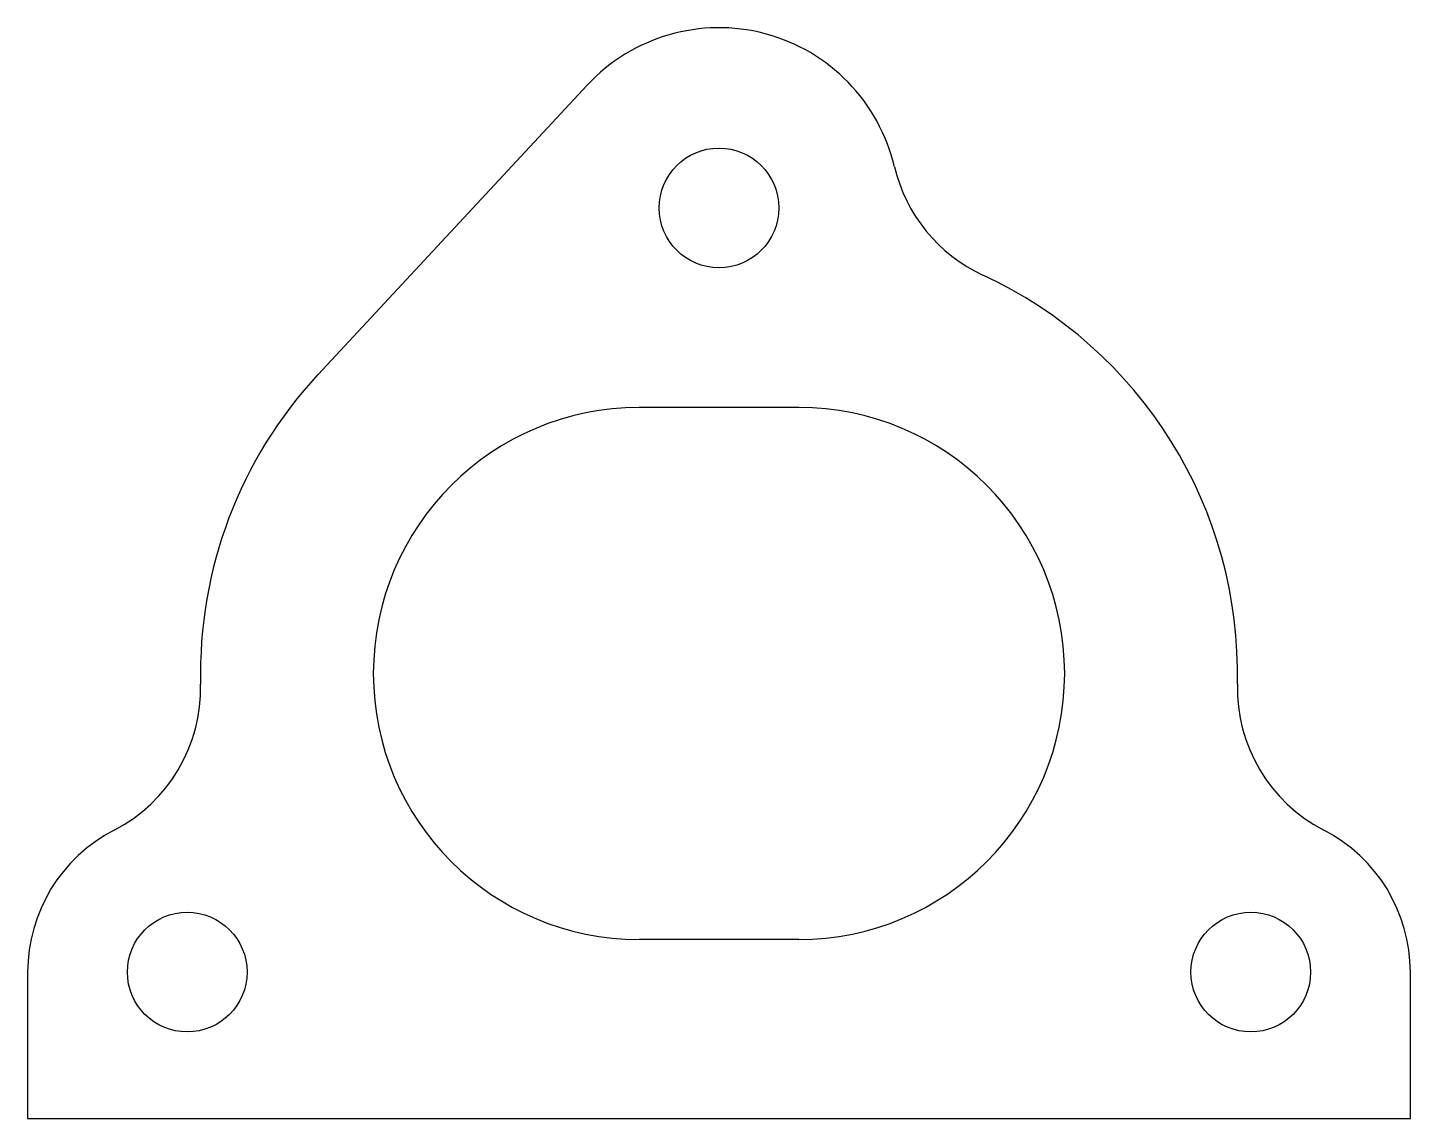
# Model space of a CAD drawing. Extents: x -52 to 52, y -33 to 49.
import ezdxf

# ---------------------------------------------------------------- set-up
doc = ezdxf.new("R2010")
doc.units = 0
doc.header["$MEASUREMENT"] = 0
doc.layers.add('VISIBLE', color=7, linetype='CONTINUOUS')

msp = doc.modelspace()

# ---------------------------------------------------------------- linework, layer by layer
at = {"layer": 'VISIBLE'}
for p, q in [((-9.92, 44.23), (-30.16, 22.48)), ((6, 20), (-6, 20)), ((6, -20), (-6, -20)), ((-52, -22.45), (-52, -33.45)), ((52, -33.45), (52, -22.45)), ((-52, -33.45), (52, -33.45))]:
    msp.add_line(p, q, dxfattribs=at)
for centre in [(0, 35), (-40, -22.45), (40, -22.45)]:
    msp.add_circle(centre, 4.5, dxfattribs=at)
for centre, radius, start, end in [((0, 35), 13.55, 13.2332, 137.0698), ((24.88, 40.85), 12, 193.2332, 245.1993), ((6, 0), 33, 358.5893, 65.1993), ((-6, 0), 33, 137.0698, 181.4107), ((-6, 0), 20, 90, 270), ((6, 0), 20, 270, 90), ((-50.99, -1.11), 12, 297.243, 1.4107), ((50.99, -1.11), 12, 178.5893, 242.757), ((-40, -22.45), 12, 117.243, 180), ((40, -22.45), 12, 0, 62.757)]:
    msp.add_arc(centre, radius, start, end, dxfattribs=at)

doc.saveas('drawing.dxf')
